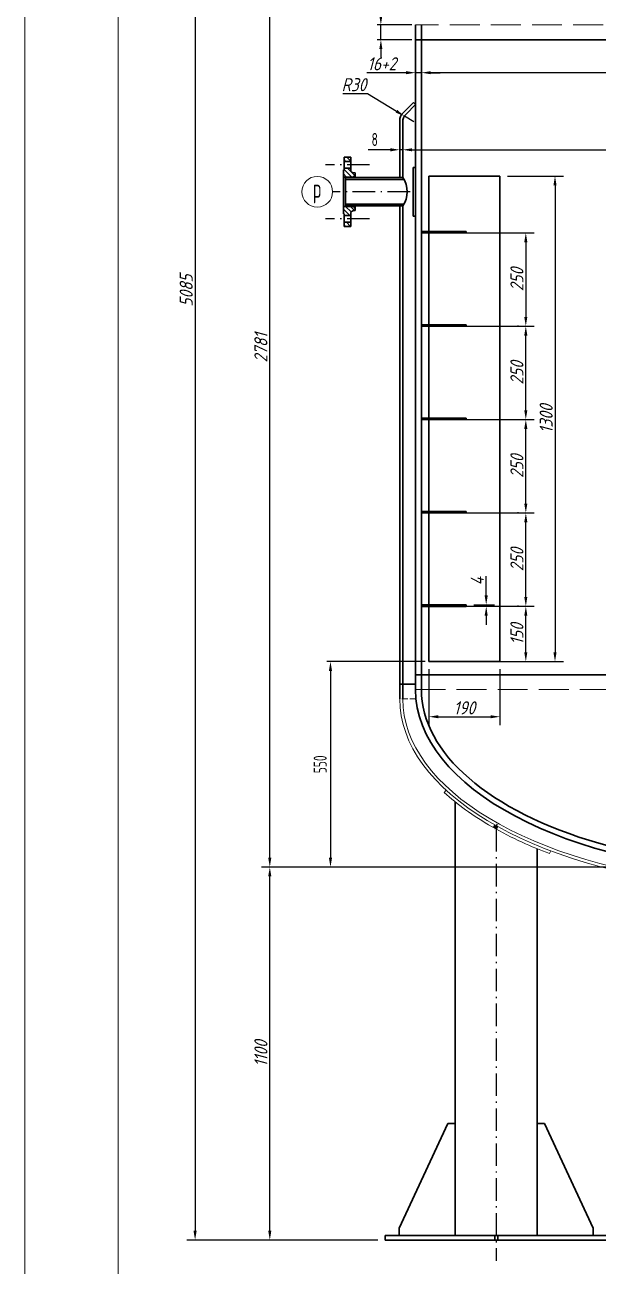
# Model space of a CAD drawing. Header units: millimetres. Extents: x -2933 to 3007, y -4590 to 3820.
# Drawn here: x -2933 to -1399, y -1652 to 1671 of the extents above; entities that cross this region are included whole.
import ezdxf
from ezdxf.enums import TextEntityAlignment as Align

# ---------------------------------------------------------------- set-up
doc = ezdxf.new("R2010")
doc.units = ezdxf.units.MM
for name, pattern in [('ACAD_ISO02W100', [11, 8, -3]), ('ACAD_ISO04W100', [30, 24, -3, 0, -3]), ('ACAD_ISO10W100', [18.7, 12, -3, 0.7, -3])]:
    doc.linetypes.add(name, pattern=pattern)
for name, color, linetype, lineweight in [('中粗线', 3, 'Continuous', 35), ('标注', 7, 'Continuous', 18), ('细实线', 7, 'Continuous', 18), ('虚线', 2, 'ACAD_ISO02W100', 18)]:
    doc.layers.add(name, color=color, linetype=linetype, lineweight=lineweight)
doc.layers.add('点划线', color=1, linetype='ACAD_ISO04W100')
doc.styles.add('GB', font='gbeitc.shx', dxfattribs={"bigfont": 'gbcbig.shx'})
doc.styles.add('HGCAD', font='gbenor.shx', dxfattribs={"width": 0.75, "bigfont": 'gbcbig.shx'})
doc.dimstyles.new('GB$0', dxfattribs={"dimscale": 10, "dimtxt": 3.5, "dimasz": 2.5, "dimexe": 2.25, "dimexo": 2, "dimtad": 1, "dimdec": 0, "dimtxsty": 'GB', "dimcen": 2.5, "dimadec": 0, "dimazin": 0, "dimtfac": 1, "dimtdec": 0, "dimtmove": 0, "dimatfit": 3, "dimfxl": 0, "dimarcsym": 0})
doc.dimstyles.new('GB$4', dxfattribs={"dimscale": 10, "dimtxt": 3.5, "dimasz": 2.5, "dimexe": 2.25, "dimexo": 2, "dimtad": 1, "dimtoh": 1, "dimdec": 0, "dimtxsty": 'GB', "dimcen": 2.5, "dimadec": 0, "dimazin": 0, "dimtfac": 1, "dimtdec": 0, "dimtmove": 0, "dimatfit": 3, "dimfxl": 0, "dimarcsym": 0})

# ---------------------------------------------------------------- blocks, each defined once
blk = doc.blocks.new('HGCAD#HGTFTK~A1Z~HGCAD图框')
at = {"layer": '细实线', "color": 7}
blk.add_lwpolyline([(10, -10), (-584, -10), (-584, 831), (10, 831)], close=True, dxfattribs=at)
at = {"layer": '细实线', "color": 2}
blk.add_lwpolyline([(0, 0), (-559, 0), (-559, 821), (0, 821)], close=True, dxfattribs=at)
blk = doc.blocks.new('*D32')
at = {"layer": 'Defpoints', "color": 0, "ltscale": 10}
for p in [(-1871.4, 1543.2), (-1871.4, 1516.4), (28.6, 1516.4)]:
    blk.add_point(p, dxfattribs=at)
at = {"layer": '标注', "color": 0, "lineweight": -2, "ltscale": 10}
for p, q in [((-1871.4, 1536.4), (-1871.4, 1565.7)), ((28.6, 1536.4), (28.6, 1565.7)), ((3.6, 1543.2), (-1846.4, 1543.2))]:
    blk.add_line(p, q, dxfattribs=at)
at = {"layer": '标注', "color": 0, "ltscale": 10}
for points in [[(-1846.4, 1547.4), (-1846.4, 1539.1), (-1871.4, 1543.2)], [(3.6, 1547.4), (3.6, 1539.1), (28.6, 1543.2)]]:
    blk.add_solid(points, dxfattribs=at)
at = {"layer": '标注', "color": 0, "ltscale": 10, "insert": (-1167.3, 1567), "char_height": 35, "attachment_point": 5, "style": 'GB'}
blk.add_mtext('%%C1900', dxfattribs=at)
blk = doc.blocks.new('*D33')
at = {"layer": 'Defpoints', "color": 0, "ltscale": 10}
for p in [(-1887.4, 1543.2), (-1887.4, 1543.2), (-1871.4, 1543.2)]:
    blk.add_point(p, dxfattribs=at)
at = {"layer": '标注', "color": 0, "lineweight": -2, "ltscale": 10}
for p, q in [((-1887.4, 1563.2), (-1887.4, 1565.7)), ((-1871.4, 1563.2), (-1871.4, 1565.7)), ((-1912.4, 1543.2), (-2017.7, 1543.2)), ((-1871.4, 1543.2), (-1887.4, 1543.2)), ((-1846.4, 1543.2), (-1821.4, 1543.2))]:
    blk.add_line(p, q, dxfattribs=at)
at = {"layer": '标注', "color": 0, "ltscale": 10}
for points in [[(-1912.4, 1547.4), (-1912.4, 1539.1), (-1887.4, 1543.2)], [(-1846.4, 1547.4), (-1846.4, 1539.1), (-1871.4, 1543.2)]]:
    blk.add_solid(points, dxfattribs=at)
at = {"layer": '标注', "color": 0, "ltscale": 10, "insert": (-1977.5, 1567), "char_height": 35, "attachment_point": 5, "style": 'GB'}
blk.add_mtext('16+2', dxfattribs=at)
blk = doc.blocks.new('*D34')
at = {"layer": 'Defpoints', "color": 0, "ltscale": 10}
for p in [(-1917, 1426.9), (-1891.4, 1411.2)]:
    blk.add_point(p, dxfattribs=at)
at = {"layer": '标注', "color": 0, "lineweight": -2, "ltscale": 10}
for p, q in [((-2081.7, 1487.4), (-2015.7, 1487.4)), ((-2015.7, 1487.4), (-1938.3, 1439.9)), ((-1891.4, 1411.2), (-1917, 1426.9))]:
    blk.add_line(p, q, dxfattribs=at)
at = {"layer": '标注', "color": 0, "ltscale": 10}
blk.add_solid([(-1936.1, 1443.5), (-1940.5, 1436.4), (-1917, 1426.9)], dxfattribs=at)
at = {"layer": '标注', "color": 0, "ltscale": 10, "insert": (-2051.9, 1511.1), "char_height": 35, "attachment_point": 5, "style": 'GB'}
blk.add_mtext('R30', dxfattribs=at)
blk = doc.blocks.new('*D36')
at = {"layer": 'Defpoints', "color": 0, "ltscale": 10}
for p in [(-1661.4, 1266.4), (-1661.4, -33.6), (-1514, -33.6)]:
    blk.add_point(p, dxfattribs=at)
at = {"layer": '标注', "color": 0, "lineweight": -2, "ltscale": 10}
for p, q in [((-1641.4, 1266.4), (-1491.5, 1266.4)), ((-1514, 1241.4), (-1514, -8.6)), ((-1641.4, -33.6), (-1491.5, -33.6))]:
    blk.add_line(p, q, dxfattribs=at)
at = {"layer": '标注', "color": 0, "ltscale": 10}
for points in [[(-1518.2, 1241.4), (-1509.8, 1241.4), (-1514, 1266.4)], [(-1518.2, -8.6), (-1509.8, -8.6), (-1514, -33.6)]]:
    blk.add_solid(points, dxfattribs=at)
at = {"layer": '标注', "color": 0, "ltscale": 10, "insert": (-1537.7, 616.4), "char_height": 35, "attachment_point": 5, "rotation": 90, "style": 'GB'}
blk.add_mtext('1300', dxfattribs=at)
blk = doc.blocks.new('*D37')
at = {"layer": 'Defpoints', "color": 0, "ltscale": 10}
for p in [(-1851.4, -33.6), (-1661.4, -33.6), (-1661.4, -181.2)]:
    blk.add_point(p, dxfattribs=at)
at = {"layer": '标注', "color": 0, "lineweight": -2, "ltscale": 10}
for p, q in [((-1851.4, -53.6), (-1851.4, -203.7)), ((-1661.4, -53.6), (-1661.4, -203.7)), ((-1826.4, -181.2), (-1686.4, -181.2))]:
    blk.add_line(p, q, dxfattribs=at)
at = {"layer": '标注', "color": 0, "ltscale": 10}
for points in [[(-1826.4, -177.1), (-1826.4, -185.4), (-1851.4, -181.2)], [(-1686.4, -177.1), (-1686.4, -185.4), (-1661.4, -181.2)]]:
    blk.add_solid(points, dxfattribs=at)
at = {"layer": '标注', "color": 0, "ltscale": 10, "insert": (-1756.4, -157.5), "char_height": 35, "attachment_point": 5, "style": 'GB'}
blk.add_mtext('190', dxfattribs=at)
blk = doc.blocks.new('*D38')
at = {"layer": 'Defpoints', "color": 0, "ltscale": 10}
for p in [(-1771.4, 114.4), (-1592.1, 114.4), (-1724.4, -33.6)]:
    blk.add_point(p, dxfattribs=at)
at = {"layer": '标注', "color": 0, "lineweight": -2, "ltscale": 10}
for p, q in [((-1751.4, 114.4), (-1569.6, 114.4)), ((-1592.1, -8.6), (-1592.1, 89.4)), ((-1704.4, -33.6), (-1569.6, -33.6))]:
    blk.add_line(p, q, dxfattribs=at)
at = {"layer": '标注', "color": 0, "ltscale": 10}
for points in [[(-1596.3, 89.4), (-1588, 89.4), (-1592.1, 114.4)], [(-1596.3, -8.6), (-1588, -8.6), (-1592.1, -33.6)]]:
    blk.add_solid(points, dxfattribs=at)
at = {"layer": '标注', "color": 0, "ltscale": 10, "insert": (-1615.9, 40.4), "char_height": 35, "attachment_point": 5, "rotation": 90, "style": 'GB'}
blk.add_mtext('150', dxfattribs=at)
blk = doc.blocks.new('*D39')
at = {"layer": 'Defpoints', "color": 0, "ltscale": 10}
for p in [(-1771.4, 364.4), (-1592.1, 364.4), (-1592.1, 114.4)]:
    blk.add_point(p, dxfattribs=at)
at = {"layer": '标注', "color": 0, "lineweight": -2, "ltscale": 10}
for p, q in [((-1751.4, 364.4), (-1569.6, 364.4)), ((-1592.1, 139.4), (-1592.1, 339.4)), ((-1612.1, 114.4), (-1614.6, 114.4))]:
    blk.add_line(p, q, dxfattribs=at)
at = {"layer": '标注', "color": 0, "ltscale": 10}
for points in [[(-1596.3, 339.4), (-1588, 339.4), (-1592.1, 364.4)], [(-1596.3, 139.4), (-1588, 139.4), (-1592.1, 114.4)]]:
    blk.add_solid(points, dxfattribs=at)
at = {"layer": '标注', "color": 0, "ltscale": 10, "insert": (-1615.9, 239.4), "char_height": 35, "attachment_point": 5, "rotation": 90, "style": 'GB'}
blk.add_mtext('250', dxfattribs=at)
blk = doc.blocks.new('*D40')
at = {"layer": 'Defpoints', "color": 0, "ltscale": 10}
for p in [(-1771.4, 614.4), (-1592.1, 614.4), (-1592.1, 364.4)]:
    blk.add_point(p, dxfattribs=at)
at = {"layer": '标注', "color": 0, "lineweight": -2, "ltscale": 10}
for p, q in [((-1751.4, 614.4), (-1569.6, 614.4)), ((-1592.1, 389.4), (-1592.1, 589.4)), ((-1612.1, 364.4), (-1614.6, 364.4))]:
    blk.add_line(p, q, dxfattribs=at)
at = {"layer": '标注', "color": 0, "ltscale": 10}
for points in [[(-1596.3, 589.4), (-1588, 589.4), (-1592.1, 614.4)], [(-1596.3, 389.4), (-1588, 389.4), (-1592.1, 364.4)]]:
    blk.add_solid(points, dxfattribs=at)
at = {"layer": '标注', "color": 0, "ltscale": 10, "insert": (-1615.9, 489.4), "char_height": 35, "attachment_point": 5, "rotation": 90, "style": 'GB'}
blk.add_mtext('250', dxfattribs=at)
blk = doc.blocks.new('*D41')
at = {"layer": 'Defpoints', "color": 0, "ltscale": 10}
for p in [(-1771.4, 864.4), (-1592.1, 864.4), (-1592.1, 614.4)]:
    blk.add_point(p, dxfattribs=at)
at = {"layer": '标注', "color": 0, "lineweight": -2, "ltscale": 10}
for p, q in [((-1751.4, 864.4), (-1569.6, 864.4)), ((-1592.1, 639.4), (-1592.1, 839.4)), ((-1572.1, 614.4), (-1569.6, 614.4))]:
    blk.add_line(p, q, dxfattribs=at)
at = {"layer": '标注', "color": 0, "ltscale": 10}
for points in [[(-1596.3, 839.4), (-1588, 839.4), (-1592.1, 864.4)], [(-1596.3, 639.4), (-1588, 639.4), (-1592.1, 614.4)]]:
    blk.add_solid(points, dxfattribs=at)
at = {"layer": '标注', "color": 0, "ltscale": 10, "insert": (-1615.9, 739.4), "char_height": 35, "attachment_point": 5, "rotation": 90, "style": 'GB'}
blk.add_mtext('250', dxfattribs=at)
blk = doc.blocks.new('*D42')
at = {"layer": 'Defpoints', "color": 0, "ltscale": 10}
for p in [(-1771.4, 1114.4), (-1592.1, 864.4), (-1592.1, 864.4)]:
    blk.add_point(p, dxfattribs=at)
at = {"layer": '标注', "color": 0, "lineweight": -2, "ltscale": 10}
for p, q in [((-1751.4, 1114.4), (-1569.6, 1114.4)), ((-1592.1, 1089.4), (-1592.1, 889.4)), ((-1612.1, 864.4), (-1614.6, 864.4))]:
    blk.add_line(p, q, dxfattribs=at)
at = {"layer": '标注', "color": 0, "ltscale": 10}
for points in [[(-1596.3, 1089.4), (-1588, 1089.4), (-1592.1, 1114.4)], [(-1596.3, 889.4), (-1588, 889.4), (-1592.1, 864.4)]]:
    blk.add_solid(points, dxfattribs=at)
at = {"layer": '标注', "color": 0, "ltscale": 10, "insert": (-1615.9, 989.4), "char_height": 35, "attachment_point": 5, "rotation": 90, "style": 'GB'}
blk.add_mtext('250', dxfattribs=at)
blk = doc.blocks.new('*D43')
at = {"layer": 'Defpoints', "color": 0, "ltscale": 10}
for p in [(-1751.4, 118.4), (-1751.4, 114.4), (-1698.1, 118.4)]:
    blk.add_point(p, dxfattribs=at)
at = {"layer": '标注', "color": 0, "lineweight": -2, "ltscale": 10}
for p, q in [((-1698.1, 143.4), (-1698.1, 195.4)), ((-1731.4, 118.4), (-1675.6, 118.4)), ((-1731.4, 114.4), (-1675.6, 114.4)), ((-1698.1, 114.4), (-1698.1, 118.4)), ((-1698.1, 89.4), (-1698.1, 64.4))]:
    blk.add_line(p, q, dxfattribs=at)
at = {"layer": '标注', "color": 0, "ltscale": 10}
for points in [[(-1702.3, 143.4), (-1694, 143.4), (-1698.1, 118.4)], [(-1702.3, 89.4), (-1694, 89.4), (-1698.1, 114.4)]]:
    blk.add_solid(points, dxfattribs=at)
at = {"layer": '标注', "color": 0, "ltscale": 10, "insert": (-1721.9, 181.9), "char_height": 35, "attachment_point": 5, "rotation": 90, "style": 'GB'}
blk.add_mtext('4', dxfattribs=at)
blk = doc.blocks.new('*D49')
at = {"layer": 'Defpoints', "color": 0, "ltscale": 10}
for p in [(-2277.1, -583.6), (-921.4, -583.6), (-1968.4, -1582.5)]:
    blk.add_point(p, dxfattribs=at)
at = {"layer": '标注', "color": 0, "lineweight": -2, "ltscale": 10}
for p, q in [((-941.4, -583.6), (-2299.6, -583.6)), ((-2277.1, -1557.5), (-2277.1, -608.6)), ((-1988.4, -1582.5), (-2299.6, -1582.5))]:
    blk.add_line(p, q, dxfattribs=at)
at = {"layer": '标注', "color": 0, "ltscale": 10}
for points in [[(-2281.3, -608.6), (-2273, -608.6), (-2277.1, -583.6)], [(-2281.3, -1557.5), (-2273, -1557.5), (-2277.1, -1582.5)]]:
    blk.add_solid(points, dxfattribs=at)
at = {"layer": '标注', "color": 0, "ltscale": 10, "insert": (-2300.9, -1083.1), "char_height": 35, "attachment_point": 5, "rotation": 90, "style": 'GB'}
blk.add_mtext('1100', dxfattribs=at)
blk = doc.blocks.new('*D50')
at = {"layer": 'Defpoints', "color": 0, "ltscale": 10}
for p in [(-2277.1, 2196.9), (-921.4, 2196.9), (-2277.1, -583.6)]:
    blk.add_point(p, dxfattribs=at)
at = {"layer": '标注', "color": 0, "lineweight": -2, "ltscale": 10}
for p, q in [((-941.4, 2196.9), (-2299.6, 2196.9)), ((-2277.1, -558.6), (-2277.1, 2171.9)), ((-2297.1, -583.6), (-2299.6, -583.6))]:
    blk.add_line(p, q, dxfattribs=at)
at = {"layer": '标注', "color": 0, "ltscale": 10}
for points in [[(-2281.3, 2171.9), (-2273, 2171.9), (-2277.1, 2196.9)], [(-2281.3, -558.6), (-2273, -558.6), (-2277.1, -583.6)]]:
    blk.add_solid(points, dxfattribs=at)
at = {"layer": '标注', "color": 0, "ltscale": 10, "insert": (-2300.9, 806.6), "char_height": 35, "attachment_point": 5, "rotation": 90, "style": 'GB'}
blk.add_mtext('2781', dxfattribs=at)
blk = doc.blocks.new('*D51')
at = {"layer": 'Defpoints', "color": 0, "ltscale": 10}
for p in [(-921.4, 3502.4), (-2477, -1582.5), (-2112.8, -1582.5)]:
    blk.add_point(p, dxfattribs=at)
at = {"layer": '标注', "color": 0, "lineweight": -2, "ltscale": 10}
for p, q in [((-941.4, 3502.4), (-2499.5, 3502.4)), ((-2477, 3477.4), (-2477, -1557.5)), ((-2132.8, -1582.5), (-2499.5, -1582.5))]:
    blk.add_line(p, q, dxfattribs=at)
at = {"layer": '标注', "color": 0, "ltscale": 10}
for points in [[(-2481.2, 3477.4), (-2472.9, 3477.4), (-2477, 3502.4)], [(-2481.2, -1557.5), (-2472.9, -1557.5), (-2477, -1582.5)]]:
    blk.add_solid(points, dxfattribs=at)
at = {"layer": '标注', "color": 0, "ltscale": 10, "insert": (-2500.8, 959.9), "char_height": 35, "attachment_point": 5, "rotation": 90, "style": 'GB'}
blk.add_mtext('5085', dxfattribs=at)
blk = doc.blocks.new('*D144')
at = {"layer": 'Defpoints', "color": 0, "ltscale": 10}
for p in [(-1851.4, -33.6), (-2114.8, -583.6), (-1994, -583.6)]:
    blk.add_point(p, dxfattribs=at)
at = {"layer": '标注', "color": 0, "lineweight": -2, "ltscale": 10}
for p, q in [((-1861.4, -33.6), (-2124.8, -33.6)), ((-2114.8, -58.6), (-2114.8, -558.6)), ((-2004, -583.6), (-2124.8, -583.6))]:
    blk.add_line(p, q, dxfattribs=at)
at = {"layer": '标注', "color": 0, "ltscale": 10}
for points in [[(-2119, -58.6), (-2110.6, -58.6), (-2114.8, -33.6)], [(-2119, -558.6), (-2110.6, -558.6), (-2114.8, -583.6)]]:
    blk.add_solid(points, dxfattribs=at)
at = {"layer": '标注', "color": 0, "ltscale": 10, "insert": (-2142.3, -308.6), "char_height": 35, "attachment_point": 5, "rotation": 90, "style": 'HGCAD'}
blk.add_mtext('550', dxfattribs=at)
blk = doc.blocks.new('*D202')
at = {"layer": 'Defpoints', "color": 0, "ltscale": 10}
for p in [(-1979.9, 1671.4), (-1887.4, 1671.4), (-1887.4, 1631.4)]:
    blk.add_point(p, dxfattribs=at)
at = {"layer": '标注', "color": 0, "lineweight": -2, "ltscale": 10}
for p, q in [((-1979.9, 1696.4), (-1979.9, 1775.7)), ((-1897.4, 1671.4), (-1989.9, 1671.4)), ((-1979.9, 1631.4), (-1979.9, 1671.4)), ((-1897.4, 1631.4), (-1989.9, 1631.4)), ((-1979.9, 1606.4), (-1979.9, 1581.4))]:
    blk.add_line(p, q, dxfattribs=at)
at = {"layer": '标注', "color": 0, "ltscale": 10}
for points in [[(-1984.1, 1696.4), (-1975.8, 1696.4), (-1979.9, 1671.4)], [(-1984.1, 1606.4), (-1975.8, 1606.4), (-1979.9, 1631.4)]]:
    blk.add_solid(points, dxfattribs=at)
at = {"layer": '标注', "color": 0, "ltscale": 10, "insert": (-2007.4, 1748.5), "char_height": 35, "attachment_point": 5, "rotation": 90, "style": 'HGCAD'}
blk.add_mtext('40', dxfattribs=at)
blk = doc.blocks.new('*D203')
at = {"layer": 'Defpoints', "color": 0, "ltscale": 10}
for p in [(-1921.4, 1336.8), (78.6, 1336.8), (78.6, 1336.8)]:
    blk.add_point(p, dxfattribs=at)
at = {"layer": '标注', "color": 0, "lineweight": -2, "ltscale": 10}
blk.add_line((-1896.4, 1336.8), (53.6, 1336.8), dxfattribs=at)
at = {"layer": '标注', "color": 0, "ltscale": 10}
for points in [[(-1896.4, 1340.9), (-1896.4, 1332.6), (-1921.4, 1336.8)], [(53.6, 1340.9), (53.6, 1332.6), (78.6, 1336.8)]]:
    blk.add_solid(points, dxfattribs=at)
at = {"layer": '标注', "color": 0, "ltscale": 10, "insert": (-1184.4, 1364.3), "char_height": 35, "attachment_point": 5, "style": 'HGCAD'}
blk.add_mtext('%%C2000', dxfattribs=at)
blk = doc.blocks.new('*D204')
at = {"layer": 'Defpoints', "color": 0, "ltscale": 10}
for p in [(-1929.4, 1336.8), (-1929.4, 1336.8), (-1921.4, 1336.8)]:
    blk.add_point(p, dxfattribs=at)
at = {"layer": '标注', "color": 0, "lineweight": -2, "ltscale": 10}
for p, q in [((-1954.4, 1336.8), (-2013.5, 1336.8)), ((-1921.4, 1336.8), (-1929.4, 1336.8)), ((-1896.4, 1336.8), (-1871.4, 1336.8))]:
    blk.add_line(p, q, dxfattribs=at)
at = {"layer": '标注', "color": 0, "ltscale": 10}
for points in [[(-1954.4, 1340.9), (-1954.4, 1332.6), (-1929.4, 1336.8)], [(-1896.4, 1340.9), (-1896.4, 1332.6), (-1921.4, 1336.8)]]:
    blk.add_solid(points, dxfattribs=at)
at = {"layer": '标注', "color": 0, "ltscale": 10, "insert": (-1996.4, 1364.3), "char_height": 35, "attachment_point": 5, "style": 'HGCAD'}
blk.add_mtext('8', dxfattribs=at)

msp = doc.modelspace()

# ---------------------------------------------------------------- hatches: boundary and pattern name
at = {"layer": '细实线', "linetype": 'Continuous'}
h = msp.add_hatch(dxfattribs=at)
h.set_pattern_fill('ANSI31', color=0, scale=3, angle=90, style=0)
h.paths.add_polyline_path([(-2060.3207, 1316.8051), (-2078.3207, 1316.8051), (-2078.3207, 1305.8051), (-2060.3207, 1305.8051)])
h.paths.add_polyline_path([(-2060.3207, 1131.8051), (-2078.3207, 1131.8051), (-2078.3207, 1142.8051), (-2060.3207, 1142.8051)])
edge = h.paths.add_edge_path()
edge.add_arc((-2054.3207, 1281.6134), 6, 180, 262.9999752)
edge.add_line((-2055.0519, 1275.6581), (-2048.3207, 1274.8316))
edge.add_line((-2048.3207, 1274.8316), (-2048.3207, 1269.3051))
edge.add_line((-2048.3207, 1269.3051), (-2053.3553, 1263.3051))
edge.add_line((-2053.3553, 1263.3051), (-2080.3207, 1263.3051))
edge.add_line((-2080.3207, 1263.3051), (-2080.3207, 1283.3051))
edge.add_line((-2080.3207, 1283.3051), (-2078.3207, 1283.3051))
edge.add_line((-2078.3207, 1283.3051), (-2078.3207, 1287.8051))
edge.add_line((-2078.3207, 1287.8051), (-2060.3207, 1287.8051))
edge.add_line((-2060.3207, 1287.8051), (-2060.3207, 1281.6134))
edge = h.paths.add_edge_path()
edge.add_arc((-2054.3207, 1166.9967), 6, 97.0000248, 180, ccw=False)
edge.add_line((-2055.0519, 1172.952), (-2048.3207, 1173.7785))
edge.add_line((-2048.3207, 1173.7785), (-2048.3207, 1179.3051))
edge.add_line((-2048.3207, 1179.3051), (-2053.3553, 1185.3051))
edge.add_line((-2053.3553, 1185.3051), (-2080.3207, 1185.3051))
edge.add_line((-2080.3207, 1185.3051), (-2080.3207, 1165.3051))
edge.add_line((-2080.3207, 1165.3051), (-2078.3207, 1165.3051))
edge.add_line((-2078.3207, 1165.3051), (-2078.3207, 1160.8051))
edge.add_line((-2078.3207, 1160.8051), (-2060.3207, 1160.8051))
edge.add_line((-2060.3207, 1160.8051), (-2060.3207, 1166.9967))

# ---------------------------------------------------------------- linework, layer by layer
at = {"layer": '中粗线', "color": 0}
for p, q in [((-1887.3736, 1671.3644), (-1887.3736, -83.6356)), ((-1871.3736, -83.6356), (-1871.3736, 1671.3644)), ((-272.3736, 1631.3644), (-1887.3736, 1631.3644)), ((-1920.5868, 1435.7273), (-1893.0304, 1463.2836)), ((-1912.5868, 1432.4135), (-1887.3736, 1457.6267)), ((-1929.3736, 1414.514), (-1929.3736, 1262.3644)), ((-1929.3736, 1414.514), (-1929.3736, 1262.3644)), ((-1921.3736, 1411.2003), (-1921.3736, 1262.3644)), ((-1921.3736, 1411.2003), (-1921.3736, 1262.3644)), ((-1887.3736, 1396.3644), (-1887.3736, 1421.3644)), ((-1871.3736, 1396.3644), (-1871.3736, 1421.3644)), ((-2060.3207, 1316.8051), (-2078.3207, 1316.8051)), ((-2078.3207, 1316.8051), (-2078.3207, 1283.3051)), ((-2060.3207, 1305.8051), (-2078.3207, 1305.8051)), ((-2060.3207, 1316.8051), (-2060.3207, 1281.6134)), ((-2080.3207, 1283.3051), (-2080.3207, 1165.3051)), ((-2078.3207, 1283.3051), (-2080.3207, 1283.3051)), ((-2080.3207, 1283.3051), (-2080.3207, 1165.3051)), ((-2053.3553, 1263.3051), (-2080.3207, 1263.3051)), ((-2060.3207, 1287.8051), (-2078.3207, 1287.8051)), ((-2048.3207, 1274.8316), (-2055.0519, 1275.6581)), ((-2053.3553, 1263.3051), (-2048.3207, 1269.3051)), ((-2053.3553, 1263.3051), (-2053.3553, 1262.3644)), ((-2048.3207, 1274.8316), (-2048.3207, 1262.3644)), ((-1893.3736, 1289.3644), (-1887.3736, 1289.3644)), ((-1893.3736, 1289.3644), (-1893.3736, 1159.3644)), ((-1661.3736, 1266.3644), (-1851.3736, 1266.3644)), ((-1851.3736, 1266.3644), (-1851.3736, 1118.3644)), ((-1661.3736, 1266.3644), (-1661.3736, -33.6356)), ((-2080.3207, 1262.3676), (-2080.3207, 1186.3676)), ((-1921.3736, 1262.3644), (-2074.3207, 1262.3644)), ((-2074.3207, 1262.3644), (-2074.3207, 1186.3644)), ((-1918.2699, 1257.3644), (-2074.3207, 1257.3644)), ((-2053.3553, 1185.3051), (-2080.3207, 1185.3051)), ((-2080.3207, 1165.3051), (-2078.3207, 1165.3051)), ((-2078.3207, 1131.8051), (-2078.3207, 1165.3051)), ((-1918.2699, 1191.3644), (-2074.3207, 1191.3644)), ((-1921.3736, 1186.3644), (-2074.3207, 1186.3644)), ((-2060.3207, 1131.8051), (-2060.3207, 1166.9967)), ((-2048.3207, 1173.7785), (-2055.0519, 1172.952)), ((-2053.3553, 1186.3644), (-2053.3553, 1185.3051)), ((-2053.3553, 1185.3051), (-2048.3207, 1179.3051)), ((-2048.3207, 1186.3644), (-2048.3207, 1173.7785)), ((-1929.3736, 1186.3644), (-1929.3736, -108.6356)), ((-1921.3736, 1186.3644), (-1921.3736, -108.6356)), ((-2060.3207, 1160.8051), (-2078.3207, 1160.8051)), ((-2060.3207, 1142.8051), (-2078.3207, 1142.8051)), ((-2060.3207, 1131.8051), (-2078.3207, 1131.8051)), ((-1893.3736, 1159.3644), (-1887.3736, 1159.3644)), ((-1751.3736, 1118.3644), (-1871.3736, 1118.3644)), ((-1751.3736, 1114.3644), (-1871.3736, 1114.3644)), ((-1851.3736, 1114.3644), (-1851.3736, 868.3644)), ((-1851.3736, 1114.3644), (-1851.3736, 868.3644)), ((-1751.3736, 1118.3644), (-1751.3736, 1114.3644)), ((-1751.3736, 868.3644), (-1871.3736, 868.3644)), ((-1751.3736, 864.3644), (-1871.3736, 864.3644)), ((-1851.3736, 864.3644), (-1851.3736, 618.3644)), ((-1851.3736, 864.3644), (-1851.3736, 618.3644)), ((-1751.3736, 868.3644), (-1751.3736, 864.3644)), ((-1751.3736, 618.3644), (-1871.3736, 618.3644)), ((-1751.3736, 614.3644), (-1871.3736, 614.3644)), ((-1851.3736, 614.3644), (-1851.3736, 368.3644)), ((-1851.3736, 614.3644), (-1851.3736, 368.3644)), ((-1751.3736, 618.3644), (-1751.3736, 614.3644)), ((-1751.3736, 368.3644), (-1871.3736, 368.3644)), ((-1751.3736, 368.3644), (-1751.3736, 364.3644)), ((-1751.3736, 364.3644), (-1871.3736, 364.3644)), ((-1851.3736, 364.3644), (-1851.3736, 118.3644)), ((-1851.3736, 364.3644), (-1851.3736, 118.3644)), ((-1751.3736, 118.3644), (-1871.3736, 118.3644)), ((-1751.3736, 114.3644), (-1871.3736, 114.3644)), ((-1851.3736, 114.3644), (-1851.3736, -33.6356)), ((-1751.3736, 118.3644), (-1751.3736, 114.3644)), ((-1661.3736, -33.6356), (-1851.3736, -33.6356)), ((-1929.3736, -83.6356), (-1929.3736, -108.6356)), ((-1886.1206, -93.6356), (-1929.3736, -93.6356)), ((-1921.3736, -83.6356), (-1921.3736, -108.6356)), ((-1887.3736, -68.6356), (-961.3499, -68.6356)), ((-1887.3736, -83.6356), (-1887.3736, -108.6356)), ((-1887.3736, -83.6356), (-1887.3736, -108.6356)), ((-1871.3736, -83.6356), (-1871.3736, -108.6356)), ((-1929.3736, -133.6356), (-1929.3736, -108.6356)), ((-1921.3736, -133.6356), (-1921.3736, -108.6356)), ((-1780.8736, -409.3473), (-1780.8736, -1570.4704)), ((-1674.9422, -471.237), (-1678.5562, -478.3749)), ((-1667.8049, -474.8507), (-1671.4189, -481.9886)), ((-1561.8736, -534.553), (-1561.8736, -1570.4704)), ((-1800.8736, -1270.4704), (-1930.8736, -1550.4704)), ((-1800.8736, -1270.4704), (-1780.8736, -1270.4704)), ((-1541.8736, -1270.4704), (-1561.8736, -1270.4704)), ((-1541.8736, -1270.4704), (-1411.8736, -1550.4704)), ((-1930.8736, -1550.4704), (-1930.8736, -1570.4704)), ((-1411.8736, -1550.4704), (-1411.8736, -1570.4704)), ((-1968.3736, -1570.4704), (-1968.3736, -1582.4704)), ((-1968.3736, -1570.4704), (-1374.3736, -1570.4704)), ((-1968.3736, -1582.4704), (-1374.3736, -1582.4704)), ((-1675.3736, -1570.4704), (-1675.3736, -1582.4704)), ((-1667.3736, -1570.4704), (-1667.3736, -1582.4704))]:
    msp.add_line(p, q, dxfattribs=at)
for centre, radius, start, end in [((-1899.3736, 1414.514), 30, 135, 180), ((-1891.3736, 1411.2003), 30, 135, 180), ((-2054.3207, 1281.6134), 6, 180, 262.9999752), ((-1977.0111, 1224.3644), 67.376, 325.6672013, 34.3327987), ((-2054.3207, 1166.9967), 6, 97.0000248, 180)]:
    msp.add_arc(centre, radius, start, end, dxfattribs=at)
at = {"layer": '中粗线', "color": 0, "extrusion": (0, 0, -1)}
for major_axis, ratio, start_param in [((966, 0), 0.508281573, 1.616878888), ((950, 0), 0.5, 0)]:
    msp.add_ellipse((-921.3736, -108.6356), major_axis=major_axis, ratio=ratio, start_param=start_param, end_param=3.141592654, dxfattribs=at)
at = {"layer": '标注', "ltscale": 10}
for p, q in [((-1887.3736, 1457.6267), (-1893.0304, 1463.2836)), ((-1929.3736, -93.6356), (-1929.3736, -133.6356)), ((-1921.3736, -93.6356), (-1921.3736, -133.6356)), ((-1810.4254, -383.9619), (-1805.0148, -378.0691)), ((-1525.486, -540.2952), (-1528.3102, -547.7801))]:
    msp.add_line(p, q, dxfattribs=at)
at = {"layer": '标注', "color": 0, "ltscale": 10}
msp.add_circle((-2150.1639, 1224.3644), 41.148, dxfattribs=at)
at = {"layer": '标注', "ltscale": 10}
for major_axis, ratio, end_param in [((-1008, 0), 0.503968254, 1.391192465), ((-1000, 0), 0.5, 1.386606683)]:
    msp.add_ellipse((-921.3736, -133.6356), major_axis=major_axis, ratio=ratio, start_param=0, end_param=end_param, dxfattribs=at)
msp.add_open_spline([(-1810.4254, -383.9619), (-1793.0246, -399.9385), (-1773.97, -415.4231), (-1731.3838, -446.2557), (-1707.6373, -461.5244), (-1656.9252, -490.5853), (-1629.9598, -504.3774), (-1578.0872, -528.0666), (-1553.6368, -538.224), (-1528.3102, -547.7801)], degree=3, knots=[0.5019870223, 0.5019870223, 0.5019870223, 0.5019870223, 0.6080930853, 0.6080930853, 0.7213382278, 0.7213382278, 0.8345833704, 0.8345833704, 0.9281474077, 0.9281474077, 0.9281474077, 0.9281474077], dxfattribs=at)
at = {"layer": '点划线', "color": 0, "linetype": 'ACAD_ISO10W100', "ltscale": 5}
for p, q in [((-2010.3207, 1296.8051), (-2128.3207, 1296.8051)), ((-1901.9732, 1224.3644), (-2109.0159, 1224.3644)), ((-2010.3207, 1151.8051), (-2128.3207, 1151.8051)), ((-1671.4189, -481.9886), (-1671.3736, -1638.1777))]:
    msp.add_line(p, q, dxfattribs=at)
at = {"layer": '点划线', "color": 0, "linetype": 'ACAD_ISO10W100'}
msp.add_line((-1669.1631, -468.6781), (-1677.2751, -484.6997), dxfattribs=at)
at = {"layer": '虚线', "color": 0, "ltscale": 10}
for p, q in [((44.6264, 1671.3644), (-1887.3736, 1671.3644)), ((-1887.3736, -108.6356), (28.6264, -108.6356))]:
    msp.add_line(p, q, dxfattribs=at)
at = {"layer": '虚线', "color": 0, "ltscale": 2}
msp.add_line((-1886.1206, -133.6356), (-1929.3736, -133.6356), dxfattribs=at)

# ---------------------------------------------------------------- block references
at = {"layer": '虚线', "color": 0, "ltscale": 10, "xscale": 10, "yscale": 10, "zscale": 10}
msp.add_blockref('HGCAD#HGTFTK~A1Z~HGCAD图框', (2907.4548, -4490.2487), dxfattribs=at)

# ---------------------------------------------------------------- texts
at = {"layer": '标注', "color": 0, "ltscale": 10, "style": 'HGCAD', "width": 0.75}
msp.add_text('p', height=50, dxfattribs=at).set_placement((-2150.5153, 1225.8706), align=Align.MIDDLE)

# ---------------------------------------------------------------- dimensions: what is measured, and where the dimension line sits
at = {"layer": '标注', "color": 0, "ltscale": 10}
for base, p1, p2, picture, middle in [((-2477.0446, -1582.4704), (-921.3736, 3502.3661), (-2112.8299, -1582.4704), '*D51', (-2500.7946, 959.9478)), ((-2277.135, 2196.9161), (-2277.135, -583.6356), (-921.3736, 2196.9161), '*D50', (-2300.885, 806.6402)), ((-1513.9862, -33.6356), (-1661.3736, 1266.3644), (-1661.3736, -33.6356), '*D36', (-1537.7362, 616.3644)), ((-1592.1222, 864.3644), (-1771.3736, 1114.3644), (-1592.1222, 864.3644), '*D42', (-1615.8722, 989.3644)), ((-1592.1222, 864.3644), (-1592.1222, 614.3644), (-1771.3736, 864.3644), '*D41', (-1615.8722, 739.3644)), ((-1592.1222, 614.3644), (-1592.1222, 364.3644), (-1771.3736, 614.3644), '*D40', (-1615.8722, 489.3644)), ((-1592.1222, 364.3644), (-1592.1222, 114.3644), (-1771.3736, 364.3644), '*D39', (-1615.8722, 239.3644)), ((-1698.1351, 118.3644), (-1751.3736, 114.3644), (-1751.3736, 118.3644), '*D43', (-1721.8851, 181.9061))]:
    dim = msp.add_linear_dim(base=base, p1=p1, p2=p2, angle=90, dimstyle='GB$0', dxfattribs=at)
    dim.commit()
    dim.dimension.update_dxf_attribs({"geometry": picture, "text_midpoint": middle})
at = {"layer": '标注', "ltscale": 10}
for base, p1, p2, picture, middle in [((-1979.9318, 1671.3644), (-1887.3736, 1631.3644), (-1887.3736, 1671.3644), '*D202', (-2007.4318, 1748.5279)), ((-2114.7978, -583.6356), (-1851.3736, -33.6356), (-1994.0361, -583.6356), '*D144', (-2142.2978, -308.6356))]:
    dim = msp.add_linear_dim(base=base, p1=p1, p2=p2, angle=90, dimstyle='GB$0', override={"dimexe": 1, "dimexo": 1, "dimgap": 1, "dimdec": 1, "dimdsep": 46, "dimtxsty": 'HGCAD', "dimcen": 0, "dimadec": 1, "dimtdec": 2, "dimatfit": 1}, dxfattribs=at)
    dim.commit()
    dim.dimension.update_dxf_attribs({"geometry": picture, "text_midpoint": middle})
at = {"layer": '标注', "color": 0, "ltscale": 10}
dim = msp.add_linear_dim(base=(-1887.3736, 1543.2461), p1=(-1871.3736, 1543.2461), p2=(-1887.3736, 1543.2461), text='<>+2', dimstyle='GB$0', dxfattribs=at)
dim.commit()
dim.dimension.update_dxf_attribs({"geometry": '*D33', "text_midpoint": (-1977.5298, 1566.9961)})
dim = msp.add_linear_dim(base=(-1871.3736, 1543.2461), p1=(28.6264, 1516.3656), p2=(-1871.3736, 1516.3656), text='%%C<>', dimstyle='GB$0', dxfattribs=at)
dim.commit()
dim.dimension.update_dxf_attribs({"geometry": '*D32', "text_midpoint": (-1167.2515, 1543.2461), "dimtype": 160})
dim = msp.add_radius_dim(center=(-1891.3736, 1411.2003), mpoint=(-1916.956, 1426.8701), dimstyle='GB$4', dxfattribs=at)
dim.commit()
dim.dimension.update_dxf_attribs({"geometry": '*D34', "text_midpoint": (-2051.8517, 1487.3562), "dimtype": 164})
at = {"layer": '标注', "ltscale": 10}
dim = msp.add_linear_dim(base=(-1929.3736, 1336.7824), p1=(-1921.3736, 1336.7824), p2=(-1929.3736, 1336.7824), dimstyle='GB$0', override={"dimexe": 1, "dimexo": 1, "dimgap": 1, "dimdec": 1, "dimdsep": 46, "dimtxsty": 'HGCAD', "dimcen": 0, "dimadec": 1, "dimtdec": 2, "dimatfit": 1}, dxfattribs=at)
dim.commit()
dim.dimension.update_dxf_attribs({"geometry": '*D204', "text_midpoint": (-1996.4409, 1364.2824)})
dim = msp.add_linear_dim(base=(78.6264, 1336.7824), p1=(-1921.3736, 1336.7824), p2=(78.6264, 1336.7824), text='%%C<>', dimstyle='GB$0', override={"dimexe": 1, "dimexo": 1, "dimgap": 1, "dimdec": 1, "dimdsep": 46, "dimtxsty": 'HGCAD', "dimcen": 0, "dimadec": 1, "dimtdec": 2, "dimatfit": 1}, dxfattribs=at)
dim.commit()
dim.dimension.update_dxf_attribs({"geometry": '*D203', "text_midpoint": (-1184.4279, 1336.7824), "dimtype": 160})
at = {"layer": '标注', "color": 0, "ltscale": 10}
for base, p1, p2, text, picture, middle in [((-1592.1222, 114.3644), (-1724.3685, -33.6356), (-1771.3736, 114.3644), '150', '*D38', (-1615.8722, 40.3644)), ((-2277.135, -583.6356), (-1968.3736, -1582.4704), (-921.3736, -583.6356), '1100', '*D49', (-2300.885, -1083.053))]:
    dim = msp.add_linear_dim(base=base, p1=p1, p2=p2, angle=90, text=text, dimstyle='GB$0', dxfattribs=at)
    dim.commit()
    dim.dimension.update_dxf_attribs({"geometry": picture, "text_midpoint": middle})
dim = msp.add_linear_dim(base=(-1661.3736, -181.2173), p1=(-1851.3736, -33.6356), p2=(-1661.3736, -33.6356), dimstyle='GB$0', dxfattribs=at)
dim.commit()
dim.dimension.update_dxf_attribs({"geometry": '*D37', "text_midpoint": (-1756.3736, -157.4673)})

doc.saveas('drawing.dxf')
